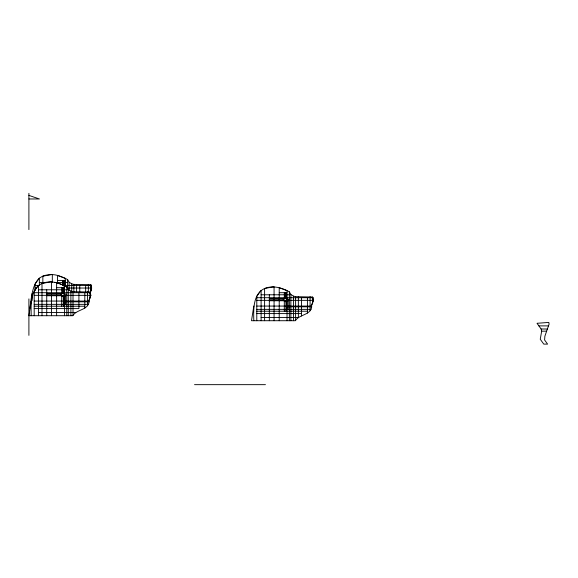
<?xml version="1.0" encoding="UTF-8"?>
<svg xmlns="http://www.w3.org/2000/svg" width="578" height="578" viewBox="0 0 578 578"><rect width="100%" height="100%" fill="white"/><g stroke="black" fill="none" stroke-linecap="round" stroke-linejoin="round"><path stroke-width="0.87" d="M541.673 331.165L540.249 339.228L543.761 344.112L547.597 344.112L544.606 340.009L544.881 336.186L549.1 324.135L548.804 322.43L537.027 323.283L541.102 329.005L541.673 331.165L546.636 331.165M29.745 308.421C31.935 296.427 31.913 275.843 48.393 274.868C55.091 273.596 61.73 276.631 67.612 279.55L69.122 282.223L71.744 283.82L73.861 284.383L90.847 284.737L91.642 288.032L90.594 291.832M31.219 300.986L28.9 315.711L72.756 315.711C76.65 309.295 87.993 310.27 89.113 301.81L88.774 301.066L90.797 295.329L90.002 292.034L73.009 291.68L70.892 291.117L68.269 289.52L66.766 286.84C59.267 282.693 50.315 280.106 41.999 283.487C30.266 288.819 30.887 304.902 31.219 315.711M253.821 305.993L251.502 320.718L295.351 320.718C299.252 314.302 310.596 315.277 311.708 306.81L311.369 306.073L313.392 300.336L312.604 297.034L295.611 296.68L293.494 296.117L290.871 294.52L289.361 291.847C281.869 287.7 272.917 285.106 264.601 288.494C252.861 293.826 253.489 309.909 253.821 320.718M90.002 298.197L90.002 292.034L90.797 295.329L88.774 301.066L89.113 301.81L64.433 301.81M312.604 303.197L312.604 297.034L313.392 300.336L311.369 306.073L311.708 306.81L287.028 306.81M60.806 294.18L60.553 295.329L63.349 296.81L66.766 295.329L64.433 293.118L62.944 292.764L60.806 294.18L46.731 294.18M283.408 299.187L283.148 300.336L285.944 301.81L289.361 300.336L287.028 298.125L285.546 297.771L283.408 299.187L269.334 299.187M90.847 290.9L91.642 288.032L90.847 284.737L90.847 290.9L89.93 293.053M61.673 293.602L61.232 294.361L61.622 295.741L63.284 296.29L64.606 295.329L63.956 293.949L62.453 293.191L61.673 293.602L46.731 293.602M284.275 298.602L283.834 299.368L284.224 300.748L285.886 301.297L287.208 300.336L286.558 298.949L285.048 298.197L284.275 298.602L269.334 298.602M63.298 285.648L65.278 285.821L67.612 288.032L91.642 288.032M28.9 198.976L39.434 198.976L28.9 195.4M57.475 280.409L65.278 280.409M39.355 282.483L46.789 282.483M54.896 282.483L67.612 282.483M35.041 285.424L39.355 285.424L39.355 278.025L35.041 284.051L35.041 290.496M63.298 285.424L91.382 285.424M56.622 287.7L64.433 287.7M35.041 288.032L36.768 288.032M38.509 289.78L66.766 289.78M34.189 292.714L90.529 292.714M279.225 292.706L287.028 292.706M261.104 294.787L289.361 294.787M34.189 295.329L90.797 295.329M46.731 295.741L61.622 295.741M256.791 297.721L313.132 297.721M256.791 300.336L313.392 300.336M269.334 300.748L284.224 300.748M34.189 301.066L88.774 301.066M34.189 304.346L88.427 304.346M256.791 306.073L311.369 306.073M34.189 306.217L84.814 306.217M34.189 308.594L78.911 308.594L78.911 292.714M256.791 309.353L311.029 309.353M256.791 311.224L307.417 311.224M38.509 312.517L75.754 312.517M256.791 313.594L301.514 313.594M261.104 317.524L298.356 317.524L298.356 296.673M538.877 325.884L548.486 325.884M541.102 329.005L547.395 329.005M194.519 384.659L265.461 384.659M64.801 286.652L64.165 286.052L64.165 280.409M310.083 296.644L310.083 310.783M307.417 297.721L307.417 313.095M301.514 297.721L301.514 315.978M295.611 296.68L295.611 320.443M293.494 296.117L293.494 320.718M290.871 294.52L290.871 320.718M289.361 291.847L289.361 320.718M288.111 300.509L288.111 309.353M287.028 320.718L287.028 290.633L279.225 287.743L279.225 320.718M286.558 292.706L286.558 298.949M286.623 301.051L286.623 309.353M285.915 292.706L285.915 298.349M285.944 301.81L285.944 311.224M285.048 292.706L285.048 298.197M284.311 292.706L284.311 298.226M284.311 301.181L284.311 311.224M274.066 320.718L274.066 286.71L264.601 288.494L264.601 320.718M269.334 294.787L269.334 320.718M261.104 320.718L261.104 290.329L256.791 296.355L256.791 320.718M88.333 284.34L88.333 292.136M87.48 291.637L87.48 305.776M85.667 285.424L85.667 292.136M84.814 292.714L84.814 308.088M79.764 285.424L79.764 292.136M76.599 284.376L76.599 292.345M73.861 284.383L73.861 292.136M73.009 291.68L73.009 315.436M71.744 283.82L71.744 291.312M70.892 291.117L70.892 315.711M69.122 282.223L69.122 290.496M68.269 289.52L68.269 315.711M67.612 279.55L67.612 289.672M66.766 286.84L66.766 315.711M65.516 295.502L65.516 304.346M65.278 285.821L65.278 278.329L57.475 275.439L57.475 282.483M64.801 280.409L64.801 285.705M64.433 315.711L64.433 285.626L56.622 282.736L56.622 315.711M64.021 296.044L64.021 304.346M63.956 287.7L63.956 293.949M63.298 280.409L63.298 285.9M63.313 287.7L63.313 293.349M63.349 296.81L63.349 306.217M62.554 280.409L62.554 285.424M62.453 287.7L62.453 293.191M61.709 287.7L61.709 293.219M61.709 296.182L61.709 306.217M52.316 282.483L52.316 274.406L42.851 276.19L42.851 282.483M51.464 315.711L51.464 281.703L41.999 283.487L41.999 315.711M46.731 289.78L46.731 315.711M38.509 315.711L38.509 285.322L34.189 291.348L34.189 315.711M32.065 293.689L32.065 300.618M28.9 193.341L28.9 229.596M28.9 298.913L28.9 335.37"/></g></svg>
